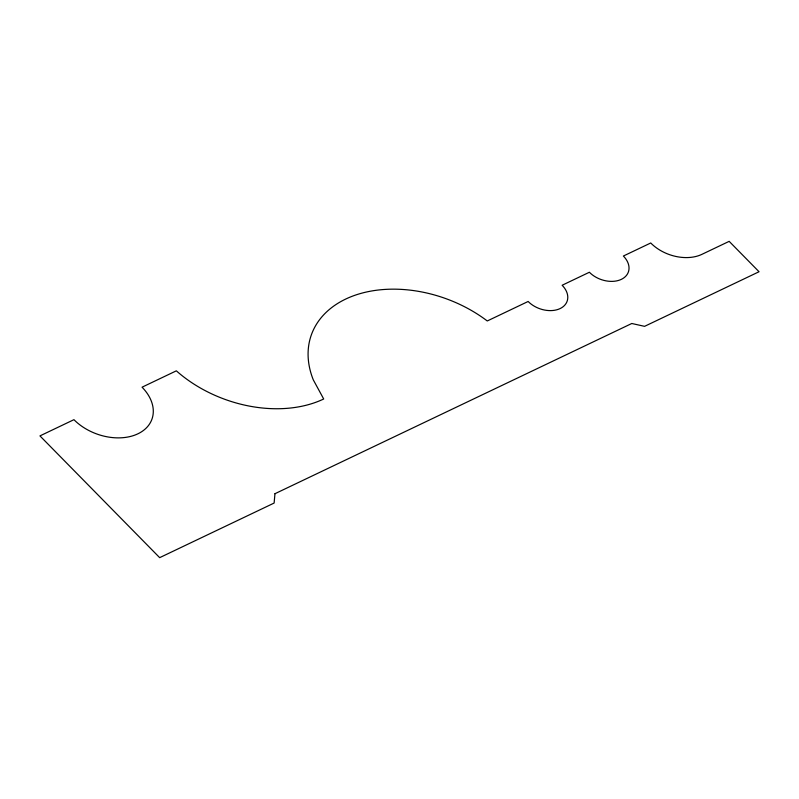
<?xml version="1.0" encoding="UTF-8"?>
<svg xmlns="http://www.w3.org/2000/svg" width="799" height="799" viewBox="0 0 799 799"><rect width="100%" height="100%" fill="white"/><g stroke="black" fill="none" stroke-linecap="round" stroke-linejoin="round"><path stroke-width="1.2" d="M274.956 493.712L274.127 503.05L159.67 557.652L39.95 435.894L73.947 419.675A46.741 32.579 19.8 0 0 137.887 433.817A46.741 32.579 19.8 0 0 142.062 387.185L176.339 370.826A112.17 78.202 19.8 0 0 323.695 398.991L313.288 379.845A114.037 79.501 19.8 0 1 355.765 294.991A114.037 79.501 19.8 0 1 487.27 320.968L528.139 301.473A23.331 16.27 19.8 0 0 560.099 308.584A23.331 16.27 19.8 0 0 562.136 285.253L589.382 272.249A23.331 16.27 19.8 0 0 621.342 279.36A23.331 16.27 19.8 0 0 623.38 256.03L650.736 242.986A37.393 26.067 19.8 0 0 701.921 254.342L729.167 241.348L759.05 271.74L644.583 326.342L631.789 323.495L274.956 493.712"/></g></svg>
